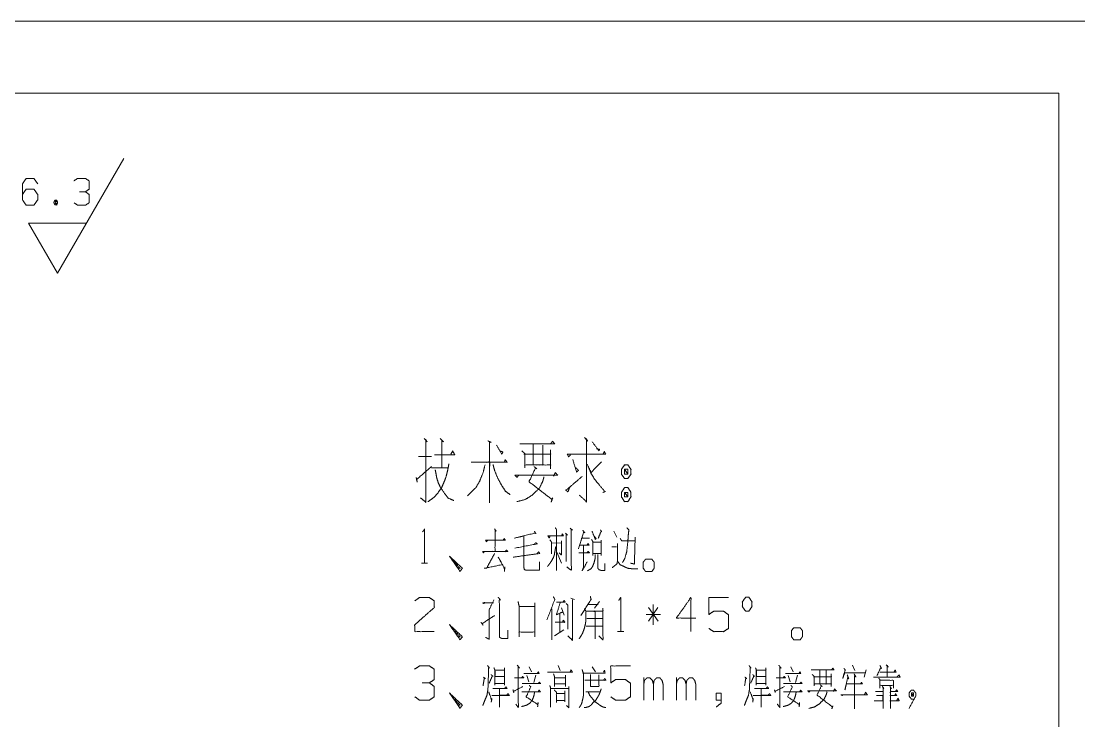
# Model space of a CAD drawing. Header units: millimetres. Extents: x 2210 to 79821, y -19430 to 2344.
# Drawn here: x 8378.2 to 8451.9, y 1741.1 to 1789.8 of the extents above; entities that cross this region are included whole.
import ezdxf

# ---------------------------------------------------------------- set-up
doc = ezdxf.new("R2010")
doc.units = ezdxf.units.MM
doc.layers.add('101', color=7, linetype='Continuous', true_color=0xffffff)

msp = doc.modelspace()

# ---------------------------------------------------------------- linework, layer by layer
at = {"layer": '101', "color": 133, "linetype": 'Continuous', "lineweight": 18}
for p, q in [((8455.501, 1789.822), (8035.501, 1789.822)), ((8450.501, 1784.822), (8060.501, 1784.822)), ((8450.501, 1497.822), (8450.501, 1784.822))]:
    msp.add_line(p, q, dxfattribs=at)
at = {"layer": '101', "color": 43, "linetype": 'Continuous', "lineweight": 18}
for p, q in [((8380.766, 1772.273), (8385.382, 1780.273)), ((8380.585, 1777.363), (8380.711, 1777.028)), ((8378.746, 1775.773), (8382.785, 1775.773)), ((8380.766, 1772.273), (8378.746, 1775.773))]:
    msp.add_line(p, q, dxfattribs=at)
at = {"layer": '101', "color": 72, "linetype": 'Continuous', "lineweight": 18}
for p, q in [((8405.904, 1759.532), (8406.806, 1759.532)), ((8406.806, 1758.745), (8407.946, 1758.745)), ((8416.477, 1754.545), (8416.619, 1754.395)), ((8416.141, 1754.195), (8416.283, 1754.045)), ((8416.195, 1754.095), (8416.195, 1752.22)), ((8419.51, 1754.32), (8419.722, 1753.92)), ((8415.187, 1753.495), (8415.859, 1753.52)), ((8419.369, 1753.245), (8419.687, 1753.245)), ((8415.541, 1752.87), (8415.859, 1752.095)), ((8406.117, 1752.095), (8406.541, 1752.095)), ((8416.513, 1749.657), (8416.76, 1749.582)), ((8417.729, 1749.232), (8418.418, 1749.232)), ((8418.506, 1749.432), (8418.171, 1748.957)), ((8422.246, 1747.807), (8422.246, 1749.232)), ((8415.187, 1748.932), (8415.187, 1746.757)), ((8415.753, 1748.557), (8415.753, 1747.282)), ((8415.876, 1748.982), (8416.053, 1748.482)), ((8422.759, 1748.532), (8421.751, 1748.532)), ((8422.582, 1749.007), (8421.928, 1748.057)), ((8421.928, 1749.007), (8422.6, 1748.057)), ((8417.623, 1748.257), (8418.718, 1748.257)), ((8415.381, 1747.032), (8416.035, 1747.457)), ((8417.587, 1747.707), (8418.701, 1747.707)), ((8419.775, 1747.332), (8420.2, 1747.332)), ((8413.618, 1744.895), (8413.777, 1744.545)), ((8415.629, 1744.97), (8415.77, 1744.62)), ((8417.994, 1744.895), (8418.224, 1744.545)), ((8431.829, 1744.895), (8431.988, 1744.545)), ((8436.135, 1744.995), (8436.294, 1744.62)), ((8413.441, 1744.27), (8413.582, 1743.845)), ((8414.077, 1744.295), (8413.936, 1743.795)), ((8415.435, 1744.12), (8416.141, 1744.12)), ((8416.141, 1744.295), (8416.141, 1743.52)), ((8421.592, 1742.57), (8421.592, 1744.145)), ((8423.869, 1742.57), (8423.869, 1744.145)), ((8431.653, 1744.27), (8431.794, 1743.845)), ((8432.289, 1744.295), (8432.148, 1743.795)), ((8437.089, 1744.67), (8436.93, 1744.17)), ((8415.134, 1743.37), (8416.371, 1743.37)), ((8415.381, 1743.695), (8416.177, 1743.695)), ((8415.505, 1743.02), (8416.053, 1743.02)), ((8416.089, 1743.22), (8416.089, 1742.445)), ((8417.57, 1743.145), (8418.577, 1743.145)), ((8415.505, 1742.545), (8416.053, 1742.545))]:
    msp.add_line(p, q, dxfattribs=at)
at = {"layer": '101', "color": 43, "linetype": 'Continuous', "lineweight": 18}
for points, knots in [([(8378.334, 1777.756), (8378.584, 1778.13), (8379.127, 1778.13), (8379.391, 1777.756), (8379.391, 1777.382), (8379.127, 1777.008), (8378.584, 1777.008), (8378.334, 1777.382), (8378.334, 1778.504), (8378.584, 1778.878), (8379.127, 1778.878), (8379.391, 1778.504)], [0, 0, 0.076963, 0.169763, 0.248074, 0.312018, 0.39033, 0.48313, 0.560092, 0.751926, 0.828889, 0.921689, 1, 1]), ([(8382.712, 1777.953), (8382.976, 1778.13), (8382.976, 1778.701), (8382.712, 1778.878), (8382.169, 1778.878), (8381.905, 1778.701)], [0, 0, 0.153872, 0.429849, 0.583721, 0.846128, 1, 1]), ([(8381.919, 1777.186), (8382.169, 1777.008), (8382.712, 1777.008), (8382.976, 1777.186), (8382.976, 1777.756), (8382.712, 1777.953), (8382.308, 1777.953)], [0, 0, 0.12412, 0.343693, 0.472448, 0.703377, 0.836727, 1, 1]), ([(8380.585, 1777.028), (8380.711, 1777.028), (8380.78, 1777.205), (8380.711, 1777.363), (8380.585, 1777.363), (8380.516, 1777.205), (8380.585, 1777.028), (8380.711, 1777.363)], [0, 0, 0.093983, 0.236792, 0.365957, 0.45994, 0.589105, 0.731914, 1, 1])]:
    msp.add_open_spline(points, degree=1, knots=knots, dxfattribs=at)
at = {"layer": '101', "color": 72, "linetype": 'Continuous', "lineweight": 18}
for points, knots in [([(8406.302, 1760.77), (8406.514, 1760.545), (8406.408, 1760.695), (8406.408, 1756.345), (8406.037, 1756.645)], [0, 0, 0.058118, 0.092648, 0.910296, 1, 1]), ([(8407.416, 1760.77), (8407.654, 1760.545), (8407.522, 1760.62), (8407.522, 1758.782)], [0, 0, 0.141502, 0.20722, 1, 1]), ([(8410.724, 1760.62), (8410.963, 1760.507), (8410.857, 1760.545), (8410.857, 1756.307), (8410.857, 1759.12), (8409.584, 1759.12), (8412.076, 1759.12), (8411.944, 1759.307), (8411.891, 1759.12)], [0, 0, 0.022712, 0.032395, 0.397208, 0.639342, 0.748903, 0.963458, 0.983227, 1, 1]), ([(8411.334, 1760.32), (8411.705, 1759.682), (8411.785, 1759.832), (8411.599, 1759.907)], [0, 0, 0.666016, 0.81929, 1, 1]), ([(8412.972, 1760.395), (8415.385, 1760.395), (8415.252, 1760.582), (8415.093, 1760.395)], [0, 0, 0.835358, 0.91487, 1, 1]), ([(8413.105, 1759.907), (8413.317, 1759.72), (8413.317, 1758.745), (8413.317, 1758.932), (8415.093, 1758.932), (8415.093, 1758.67), (8415.093, 1759.982), (8415.093, 1759.682), (8413.238, 1759.682), (8413.9, 1759.682), (8413.9, 1760.357), (8413.9, 1758.932), (8414.563, 1758.932), (8414.563, 1760.32)], [0, 0, 0.024062, 0.106928, 0.122864, 0.273837, 0.296149, 0.4077, 0.433197, 0.590931, 0.647265, 0.704633, 0.825745, 0.882075, 1, 1]), ([(8417.474, 1760.845), (8417.686, 1760.582), (8417.607, 1760.732), (8417.607, 1756.382), (8417.103, 1756.832)], [0, 0, 0.060995, 0.091683, 0.877919, 1, 1]), ([(8418.004, 1760.545), (8418.482, 1759.907), (8418.508, 1760.02), (8418.296, 1760.057)], [0, 0, 0.706417, 0.808952, 1, 1]), ([(8407.018, 1759.645), (8408.423, 1759.645), (8408.291, 1759.907), (8408.158, 1759.682)], [0, 0, 0.716786, 0.866795, 1, 1]), ([(8416.493, 1759.645), (8416.361, 1759.495), (8416.281, 1759.682), (8418.932, 1759.682), (8418.853, 1759.87), (8418.747, 1759.682)], [0, 0, 0.057617, 0.116242, 0.879371, 0.937997, 1, 1]), ([(8405.745, 1758.07), (8405.825, 1757.732), (8405.772, 1757.92), (8406.806, 1758.82)], [0, 0, 0.181318, 0.283205, 1, 1]), ([(8408.025, 1759.007), (8407.919, 1758.482), (8407.813, 1758.07), (8407.681, 1757.732), (8407.522, 1757.357), (8407.257, 1756.982), (8406.991, 1756.682), (8406.567, 1756.382)], [0, 0, 0.172181, 0.309102, 0.425674, 0.556629, 0.704264, 0.832974, 1, 1]), ([(8410.539, 1758.932), (8410.406, 1758.407), (8410.168, 1757.807), (8409.902, 1757.357), (8409.319, 1756.795)], [0, 0, 0.214896, 0.471147, 0.678431, 1, 1]), ([(8411.095, 1758.97), (8411.202, 1758.557), (8411.414, 1758.032), (8411.679, 1757.545), (8411.97, 1757.095), (8412.289, 1756.87)], [0, 0, 0.172231, 0.401198, 0.625593, 0.842438, 1, 1]), ([(8413.953, 1758.82), (8414.139, 1758.67), (8414.059, 1758.745), (8413.609, 1757.77), (8415.199, 1756.532), (8415.252, 1756.645), (8415.146, 1756.345)], [0, 0, 0.061501, 0.089671, 0.366514, 0.885947, 0.917995, 1, 1]), ([(8416.652, 1759.307), (8416.917, 1758.445), (8417.05, 1758.557), (8416.864, 1758.745)], [0, 0, 0.673366, 0.803128, 1, 1]), ([(8418.641, 1759.157), (8417.925, 1758.407), (8417.66, 1758.97), (8417.925, 1758.332), (8418.163, 1757.957), (8418.429, 1757.62), (8418.879, 1757.095), (8418.932, 1757.095), (8418.747, 1757.02)], [0, 0, 0.248762, 0.397963, 0.563618, 0.670264, 0.773235, 0.93925, 0.951976, 1, 1]), ([(8420.491, 1758.932), (8420.253, 1758.932), (8420.04, 1758.632), (8420.04, 1758.295), (8420.253, 1757.995), (8420.491, 1757.995), (8420.703, 1758.295), (8420.703, 1758.632), (8420.491, 1758.932)], [0, 0, 0.091011, 0.23115, 0.35987, 0.500009, 0.59102, 0.73115, 0.85987, 1, 1]), ([(8407.071, 1758.595), (8407.124, 1758.332), (8407.177, 1758.032), (8407.283, 1757.695), (8407.442, 1757.357), (8407.946, 1756.645), (8408.37, 1756.457)], [0, 0, 0.101602, 0.217193, 0.351409, 0.492973, 0.824035, 1, 1]), ([(8412.893, 1758.22), (8412.76, 1758.07), (8412.628, 1758.22), (8415.597, 1758.22), (8415.438, 1758.407), (8415.306, 1758.145)], [0, 0, 0.051201, 0.102396, 0.86189, 0.924783, 1, 1]), ([(8414.643, 1758.107), (8414.563, 1757.807), (8414.325, 1757.32), (8413.821, 1756.832), (8413.344, 1756.532), (8412.76, 1756.382)], [0, 0, 0.114106, 0.313638, 0.571352, 0.778587, 1, 1]), ([(8416.44, 1757.395), (8416.308, 1757.057), (8416.175, 1757.17), (8417.315, 1758.145)], [0, 0, 0.178053, 0.26342, 1, 1]), ([(8420.253, 1758.295), (8420.491, 1758.295), (8420.253, 1758.632), (8420.253, 1758.295)], [0, 0, 0.241169, 0.658908, 1, 1]), ([(8420.491, 1758.295), (8420.491, 1758.632), (8420.253, 1758.632)], [0, 0, 0.585806, 1, 1]), ([(8420.703, 1757.02), (8420.491, 1757.357), (8420.253, 1757.357), (8420.04, 1757.02), (8420.04, 1756.72), (8420.253, 1756.382), (8420.491, 1756.382), (8420.703, 1756.72), (8420.703, 1757.02)], [0, 0, 0.149192, 0.238507, 0.387707, 0.5, 0.6492, 0.738515, 0.887707, 1, 1]), ([(8420.253, 1757.02), (8420.253, 1756.72), (8420.491, 1756.72)], [0, 0, 0.556988, 1, 1]), ([(8420.491, 1757.02), (8420.253, 1757.02), (8420.491, 1756.72), (8420.491, 1757.02)], [0, 0, 0.258816, 0.674596, 1, 1]), ([(8406.187, 1754.27), (8406.329, 1754.47), (8406.329, 1752.095)], [0, 0, 0.093489, 1, 1]), ([(8411.2, 1754.495), (8411.323, 1754.32), (8411.235, 1754.395), (8411.235, 1752.92), (8410.369, 1752.92), (8412.119, 1752.92), (8412.03, 1753.02), (8411.924, 1752.895)], [0, 0, 0.045422, 0.069991, 0.382592, 0.566136, 0.936976, 0.965261, 1, 1]), ([(8415.435, 1754.57), (8415.505, 1754.445), (8415.505, 1751.595)], [0, 0, 0.047969, 1, 1]), ([(8416.548, 1754.445), (8416.548, 1751.595), (8416.23, 1751.845)], [0, 0, 0.875674, 1, 1]), ([(8417.34, 1754.395), (8417.481, 1754.22), (8417.411, 1754.295), (8417.039, 1753.095), (8417.287, 1753.845), (8417.817, 1753.845)], [0, 0, 0.077467, 0.112955, 0.545473, 0.817419, 1, 1]), ([(8418.577, 1754.42), (8418.665, 1754.27), (8418.63, 1754.345), (8418.418, 1753.82)], [0, 0, 0.211467, 0.312196, 1, 1]), ([(8420.412, 1754.57), (8420.553, 1754.42), (8420.518, 1754.07), (8420.482, 1753.595), (8420.412, 1752.92), (8420.27, 1752.42), (8420.111, 1752.145)], [0, 0, 0.080831, 0.21877, 0.405547, 0.671677, 0.875431, 1, 1]), ([(8410.723, 1753.695), (8410.634, 1753.595), (8410.581, 1753.695), (8411.96, 1753.695), (8411.871, 1753.82), (8411.801, 1753.695)], [0, 0, 0.069441, 0.128338, 0.845637, 0.925275, 1, 1]), ([(8413.989, 1754.32), (8414.077, 1754.145), (8414.024, 1754.195), (8412.592, 1753.845), (8413.246, 1753.995), (8413.246, 1751.795), (8413.282, 1751.645), (8413.37, 1751.62), (8414.325, 1751.62), (8414.325, 1752.195)], [0, 0, 0.030685, 0.042094, 0.272768, 0.377784, 0.722121, 0.746242, 0.760612, 0.910004, 1, 1]), ([(8415.063, 1753.97), (8415.01, 1753.845), (8414.922, 1753.995), (8416, 1753.995), (8415.929, 1754.145), (8415.876, 1753.995)], [0, 0, 0.079259, 0.180902, 0.810328, 0.907126, 1, 1]), ([(8415.063, 1753.72), (8415.169, 1753.57), (8415.169, 1752.745)], [0, 0, 0.182116, 1, 1]), ([(8415.859, 1753.645), (8415.859, 1752.67), (8415.7, 1752.82)], [0, 0, 0.816829, 1, 1]), ([(8417.958, 1753.745), (8418.047, 1753.595), (8418.047, 1752.645), (8418.047, 1752.77), (8418.63, 1752.77), (8418.63, 1752.645), (8418.63, 1753.695), (8418.63, 1753.57), (8418.029, 1753.57)], [0, 0, 0.046631, 0.301095, 0.334581, 0.490817, 0.524304, 0.805555, 0.839035, 1, 1]), ([(8417.994, 1754.32), (8418.224, 1753.745), (8418.277, 1753.82), (8418.135, 1753.995)], [0, 0, 0.661524, 0.759631, 1, 1]), ([(8419.952, 1753.82), (8420.058, 1753.645), (8420.977, 1753.645)], [0, 0, 0.182091, 1, 1]), ([(8420.995, 1753.92), (8420.942, 1752.045), (8420.677, 1752.095)], [0, 0, 0.874254, 1, 1]), ([(8410.493, 1752.895), (8410.422, 1752.82), (8410.369, 1752.92)], [0, 0, 0.476637, 1, 1]), ([(8412.61, 1753.145), (8414.183, 1753.445), (8414.077, 1753.52), (8413.953, 1753.395)], [0, 0, 0.839681, 0.90778, 1, 1]), ([(8415.47, 1753.27), (8415.399, 1752.895), (8415.364, 1752.67), (8415.293, 1752.47), (8415.116, 1752.17), (8415.028, 1752.045), (8414.887, 1751.87)], [0, 0, 0.24655, 0.393704, 0.530764, 0.755722, 0.854644, 1, 1]), ([(8417.075, 1752.82), (8417.817, 1752.82), (8417.711, 1752.92), (8417.623, 1752.795)], [0, 0, 0.71297, 0.852965, 1, 1]), ([(8417.163, 1753.345), (8417.799, 1753.345), (8417.711, 1753.47), (8417.64, 1753.345)], [0, 0, 0.682009, 0.846089, 1, 1]), ([(8417.393, 1753.32), (8417.393, 1751.795), (8417.304, 1751.57), (8417.658, 1752.195)], [0, 0, 0.613739, 0.711021, 1, 1]), ([(8419.758, 1753.47), (8419.758, 1752.22), (8419.74, 1752.07), (8419.599, 1751.945), (8419.404, 1751.795)], [0, 0, 0.681074, 0.763374, 0.866199, 1, 1]), ([(8408.199, 1752.37), (8408.8, 1751.745), (8408.658, 1751.745), (8408.057, 1752.595), (8408.8, 1751.52), (8408.959, 1751.745), (8408.057, 1752.595)], [0, 0, 0.178026, 0.207064, 0.420797, 0.689032, 0.745609, 1, 1]), ([(8411.2, 1752.77), (8410.652, 1751.745), (8410.493, 1751.745), (8411.748, 1751.995), (8411.465, 1752.52), (8411.907, 1751.695), (8411.924, 1751.845), (8411.889, 1751.52)], [0, 0, 0.252058, 0.286557, 0.564061, 0.693383, 0.896347, 0.929102, 1, 1]), ([(8412.504, 1752.52), (8414.342, 1752.77), (8414.272, 1752.895), (8414.166, 1752.77)], [0, 0, 0.857805, 0.924206, 1, 1]), ([(8418.206, 1752.695), (8418.206, 1752.42), (8418.135, 1752.145), (8418.029, 1751.87), (8417.905, 1751.695), (8417.676, 1751.57)], [0, 0, 0.206834, 0.420393, 0.64207, 0.803267, 1, 1]), ([(8418.4, 1752.695), (8418.4, 1751.745), (8418.471, 1751.645), (8418.612, 1751.595), (8418.878, 1751.595), (8418.878, 1752.07)], [0, 0, 0.48405, 0.546451, 0.622883, 0.75797, 1, 1]), ([(8419.811, 1752.195), (8419.934, 1751.995), (8420.111, 1751.92), (8420.306, 1751.82), (8420.482, 1751.745), (8420.677, 1751.72), (8420.924, 1751.695), (8421.172, 1751.695)], [0, 0, 0.153705, 0.279215, 0.422091, 0.547596, 0.675718, 0.838257, 1, 1]), ([(8421.557, 1751.745), (8421.557, 1752.17), (8421.716, 1752.37), (8422.158, 1752.37), (8422.317, 1752.17), (8422.317, 1751.745), (8422.158, 1751.52), (8421.716, 1751.52), (8421.557, 1751.745)], [0, 0, 0.15201, 0.243408, 0.401443, 0.492842, 0.644852, 0.743408, 0.901443, 1, 1]), ([(8405.657, 1749.482), (8405.975, 1749.707), (8406.664, 1749.707), (8407, 1749.482), (8407, 1749.007), (8405.639, 1747.807), (8405.657, 1747.332), (8407, 1747.332)], [0, 0, 0.069688, 0.192972, 0.265272, 0.350227, 0.67474, 0.759754, 1, 1]), ([(8410.51, 1749.382), (8410.475, 1749.282), (8410.387, 1749.332), (8411.129, 1749.332)], [0, 0, 0.111652, 0.218549, 1, 1]), ([(8411.164, 1749.557), (8410.829, 1748.857), (8410.829, 1746.807), (8410.581, 1746.932)], [0, 0, 0.250151, 0.910671, 1, 1]), ([(8411.447, 1749.732), (8411.624, 1749.532), (8411.536, 1749.582), (8411.536, 1747.057), (8411.553, 1746.932), (8411.712, 1746.857), (8412.119, 1746.857), (8412.119, 1747.432)], [0, 0, 0.063894, 0.088205, 0.6927, 0.722922, 0.765026, 0.862345, 1, 1]), ([(8412.84, 1749.432), (8412.911, 1749.107), (8412.911, 1746.982), (8412.911, 1747.307), (8414.006, 1747.307), (8414.006, 1746.982), (8414.006, 1749.332), (8414.006, 1749.082), (8412.928, 1749.082)], [0, 0, 0.0422, 0.311813, 0.353049, 0.49209, 0.533325, 0.831486, 0.863204, 1, 1]), ([(8414.851, 1748.157), (8415.399, 1749.582), (8415.311, 1749.732), (8415.293, 1749.757)], [0, 0, 0.881768, 0.982305, 1, 1]), ([(8415.77, 1749.332), (8415.505, 1748.507), (8415.965, 1748.707)], [0, 0, 0.633567, 1, 1]), ([(8415.523, 1749.382), (8416.124, 1749.382), (8416.053, 1749.507), (8415.965, 1749.382)], [0, 0, 0.66949, 0.829485, 1, 1]), ([(8416.195, 1749.282), (8416.301, 1749.182), (8416.301, 1747.507)], [0, 0, 0.080046, 1, 1]), ([(8416.636, 1749.582), (8416.636, 1746.732), (8416.301, 1747.032)], [0, 0, 0.863559, 1, 1]), ([(8417.87, 1749.782), (8417.923, 1749.582), (8417.216, 1748.457)], [0, 0, 0.134735, 1, 1]), ([(8419.846, 1749.507), (8419.987, 1749.707), (8419.987, 1747.332)], [0, 0, 0.093497, 1, 1]), ([(8425.212, 1748.282), (8423.869, 1748.282), (8424.876, 1749.707), (8424.876, 1747.332)], [0, 0, 0.245868, 0.565295, 1, 1]), ([(8426.128, 1747.557), (8426.463, 1747.332), (8427.153, 1747.332), (8427.489, 1747.557), (8427.489, 1748.507), (8427.153, 1748.757), (8426.463, 1748.757), (8426.128, 1748.532), (8426.128, 1749.707), (8427.489, 1749.707)], [0, 0, 0.062231, 0.168346, 0.230572, 0.376815, 0.441263, 0.547378, 0.609609, 0.790489, 1, 1]), ([(8428.687, 1748.757), (8428.917, 1748.757), (8429.129, 1749.082), (8429.129, 1749.407), (8428.917, 1749.732), (8428.687, 1749.732), (8428.457, 1749.407), (8428.457, 1749.082), (8428.687, 1748.757)], [0, 0, 0.085681, 0.230394, 0.351585, 0.496291, 0.581973, 0.730387, 0.851579, 1, 1]), ([(8417.446, 1748.932), (8417.57, 1748.757), (8417.57, 1748.257), (8417.552, 1748.032), (8417.534, 1747.882), (8417.481, 1747.657), (8417.411, 1747.432), (8417.322, 1747.207), (8417.234, 1747.057), (8417.092, 1746.832)], [0, 0, 0.095695, 0.318944, 0.419716, 0.487155, 0.590371, 0.695675, 0.80361, 0.88134, 1, 1]), ([(8417.587, 1748.757), (8418.754, 1748.757), (8418.754, 1748.957), (8418.754, 1746.757), (8418.471, 1747.032)], [0, 0, 0.294508, 0.345002, 0.900412, 1, 1]), ([(8418.118, 1748.732), (8418.206, 1748.757), (8418.206, 1746.832)], [0, 0, 0.045523, 1, 1]), ([(8408.199, 1747.607), (8408.8, 1746.982), (8408.658, 1746.982), (8408.057, 1747.832), (8408.8, 1746.757), (8408.959, 1746.982), (8408.057, 1747.832)], [0, 0, 0.178026, 0.207064, 0.420797, 0.689032, 0.745609, 1, 1]), ([(8410.263, 1747.982), (8410.404, 1747.782), (8410.334, 1747.882), (8411.2, 1748.457)], [0, 0, 0.174102, 0.261144, 1, 1]), ([(8415.435, 1747.982), (8416.106, 1747.982), (8416, 1748.132), (8415.929, 1747.982)], [0, 0, 0.657711, 0.837607, 1, 1]), ([(8431.879, 1746.982), (8431.879, 1747.407), (8432.038, 1747.607), (8432.48, 1747.607), (8432.639, 1747.407), (8432.639, 1746.982), (8432.48, 1746.757), (8432.038, 1746.757), (8431.879, 1746.982)], [0, 0, 0.152008, 0.243396, 0.401444, 0.492841, 0.64485, 0.743405, 0.901453, 1, 1]), ([(8406.664, 1743.77), (8407, 1743.995), (8407, 1744.72), (8406.664, 1744.945), (8405.975, 1744.945), (8405.639, 1744.72)], [0, 0, 0.153882, 0.429856, 0.583738, 0.846131, 1, 1]), ([(8410.723, 1744.97), (8410.846, 1744.795), (8410.793, 1744.87), (8410.74, 1743.295), (8410.669, 1742.895), (8410.51, 1742.52), (8410.387, 1742.195)], [0, 0, 0.070416, 0.100595, 0.618417, 0.751887, 0.885737, 1, 1]), ([(8411.164, 1744.82), (8411.217, 1744.67), (8411.217, 1743.62), (8411.217, 1743.72), (8411.889, 1743.72), (8411.889, 1743.62), (8411.889, 1744.82), (8411.889, 1744.645), (8411.235, 1744.645), (8411.235, 1744.22), (8411.871, 1744.22)], [0, 0, 0.030769, 0.233823, 0.253162, 0.383044, 0.402383, 0.634446, 0.668287, 0.794756, 0.876945, 1, 1]), ([(8412.787, 1744.995), (8412.946, 1744.795), (8412.858, 1744.87), (8412.858, 1742.045), (8412.681, 1742.295)], [0, 0, 0.072955, 0.106044, 0.912586, 1, 1]), ([(8419.298, 1742.795), (8419.634, 1742.57), (8420.323, 1742.57), (8420.659, 1742.795), (8420.659, 1743.745), (8420.323, 1743.995), (8419.634, 1743.995), (8419.298, 1743.77), (8419.298, 1744.945), (8420.659, 1744.945)], [0, 0, 0.062227, 0.168343, 0.23057, 0.376816, 0.441266, 0.547382, 0.609609, 0.790491, 1, 1]), ([(8428.934, 1744.97), (8429.058, 1744.795), (8429.005, 1744.87), (8428.952, 1743.295), (8428.881, 1742.895), (8428.722, 1742.52), (8428.598, 1742.195)], [0, 0, 0.070422, 0.100609, 0.618423, 0.751891, 0.885739, 1, 1]), ([(8429.376, 1744.82), (8429.429, 1744.67), (8429.429, 1743.62), (8429.429, 1743.72), (8430.101, 1743.72), (8430.101, 1743.62), (8430.101, 1744.82), (8430.101, 1744.645), (8429.447, 1744.645), (8429.447, 1744.22), (8430.083, 1744.22)], [0, 0, 0.030766, 0.233821, 0.25316, 0.38305, 0.40239, 0.634453, 0.668294, 0.794763, 0.876953, 1, 1]), ([(8430.999, 1744.995), (8431.158, 1744.795), (8431.069, 1744.87), (8431.069, 1742.045), (8430.893, 1742.295)], [0, 0, 0.072962, 0.10605, 0.912587, 1, 1]), ([(8438.04, 1744.97), (8438.146, 1744.77), (8438.111, 1744.87), (8437.828, 1744.27)], [0, 0, 0.227329, 0.333849, 1, 1]), ([(8438.482, 1745.02), (8438.623, 1744.87), (8438.553, 1744.97), (8438.553, 1744.22)], [0, 0, 0.191124, 0.304673, 1, 1]), ([(8410.422, 1744.17), (8410.563, 1744.07), (8410.493, 1744.12), (8410.404, 1743.57)], [0, 0, 0.21204, 0.31808, 1, 1]), ([(8410.97, 1744.345), (8411.094, 1744.22), (8411.058, 1744.27), (8410.829, 1743.745)], [0, 0, 0.217081, 0.292659, 1, 1]), ([(8412.592, 1744.12), (8413.246, 1744.12), (8413.158, 1744.22), (8413.087, 1744.12)], [0, 0, 0.718726, 0.865406, 1, 1]), ([(8413.246, 1744.42), (8414.307, 1744.42), (8414.254, 1744.545), (8414.183, 1744.42)], [0, 0, 0.791484, 0.892824, 1, 1]), ([(8414.887, 1744.52), (8416.619, 1744.52), (8416.53, 1744.67), (8416.46, 1744.52)], [0, 0, 0.835944, 0.91997, 1, 1]), ([(8415.311, 1744.395), (8415.381, 1744.195), (8415.381, 1743.52)], [0, 0, 0.239101, 1, 1]), ([(8417.393, 1744.445), (8417.393, 1742.895), (8417.375, 1742.77), (8417.287, 1742.395), (8417.216, 1742.22), (8417.092, 1742.045)], [0, 0, 0.628912, 0.680132, 0.836459, 0.913039, 1, 1]), ([(8417.304, 1744.695), (8417.375, 1744.445), (8418.895, 1744.445), (8418.86, 1744.645), (8418.789, 1744.52)], [0, 0, 0.122175, 0.836955, 0.932464, 1, 1]), ([(8417.888, 1744.345), (8417.888, 1743.52), (8418.471, 1743.52), (8418.471, 1744.32)], [0, 0, 0.373599, 0.637718, 1, 1]), ([(8421.592, 1743.67), (8421.645, 1743.945), (8421.822, 1744.12), (8422.016, 1744.12), (8422.193, 1743.945), (8422.264, 1743.67), (8422.264, 1742.57)], [0, 0, 0.118877, 0.224461, 0.306989, 0.41256, 0.533084, 1, 1]), ([(8422.264, 1743.67), (8422.317, 1743.945), (8422.494, 1744.12), (8422.706, 1744.12), (8422.865, 1743.945), (8422.936, 1743.67), (8422.936, 1742.57)], [0, 0, 0.118606, 0.223933, 0.313763, 0.413917, 0.534162, 1, 1]), ([(8423.869, 1743.67), (8423.922, 1743.945), (8424.099, 1744.12), (8424.293, 1744.12), (8424.47, 1743.945), (8424.54, 1743.67), (8424.54, 1742.57)], [0, 0, 0.11888, 0.224451, 0.306978, 0.412562, 0.533085, 1, 1]), ([(8424.54, 1743.67), (8424.593, 1743.945), (8424.77, 1744.12), (8424.982, 1744.12), (8425.141, 1743.945), (8425.212, 1743.67), (8425.212, 1742.57)], [0, 0, 0.118608, 0.223937, 0.313751, 0.413906, 0.534154, 1, 1]), ([(8428.634, 1744.17), (8428.775, 1744.07), (8428.704, 1744.12), (8428.616, 1743.57)], [0, 0, 0.212016, 0.318024, 1, 1]), ([(8429.182, 1744.345), (8429.305, 1744.22), (8429.27, 1744.27), (8429.04, 1743.745)], [0, 0, 0.217081, 0.292659, 1, 1]), ([(8430.804, 1744.12), (8431.458, 1744.12), (8431.37, 1744.22), (8431.299, 1744.12)], [0, 0, 0.718748, 0.865402, 1, 1]), ([(8431.458, 1744.42), (8432.519, 1744.42), (8432.466, 1744.545), (8432.395, 1744.42)], [0, 0, 0.79149, 0.892828, 1, 1]), ([(8433.24, 1744.67), (8434.848, 1744.67), (8434.76, 1744.795), (8434.654, 1744.67)], [0, 0, 0.835359, 0.914868, 1, 1]), ([(8433.328, 1744.345), (8433.47, 1744.22), (8433.47, 1743.57), (8433.47, 1743.695), (8434.654, 1743.695), (8434.654, 1743.52), (8434.654, 1744.395), (8434.654, 1744.195), (8433.417, 1744.195), (8433.858, 1744.195), (8433.858, 1744.645), (8433.858, 1743.695), (8434.3, 1743.695), (8434.3, 1744.62)], [0, 0, 0.024059, 0.106926, 0.122864, 0.273836, 0.296148, 0.4077, 0.433195, 0.590929, 0.647265, 0.704634, 0.825746, 0.882076, 1, 1]), ([(8435.534, 1744.77), (8435.622, 1744.67), (8435.446, 1744.07), (8435.587, 1744.47), (8437.001, 1744.47)], [0, 0, 0.051388, 0.292221, 0.45558, 1, 1]), ([(8435.764, 1744.32), (8435.87, 1744.045), (8435.799, 1744.17), (8435.605, 1743.295), (8435.693, 1743.695), (8436.824, 1743.695), (8436.753, 1743.82), (8436.7, 1743.695)], [0, 0, 0.09342, 0.138936, 0.423044, 0.552892, 0.911445, 0.956967, 1, 1]), ([(8436.241, 1744.395), (8436.365, 1744.17), (8436.276, 1744.27), (8436.276, 1741.97)], [0, 0, 0.095442, 0.145044, 1, 1]), ([(8437.581, 1744.17), (8439.436, 1744.17), (8439.366, 1744.32), (8439.242, 1744.195)], [0, 0, 0.844505, 0.919966, 1, 1]), ([(8437.952, 1744.095), (8438.04, 1743.995), (8438.04, 1743.395), (8438.04, 1743.595), (8438.977, 1743.595), (8438.977, 1743.395), (8438.977, 1743.945), (8438.022, 1743.945)], [0, 0, 0.037336, 0.205185, 0.261136, 0.523187, 0.579139, 0.732999, 1, 1]), ([(8438.022, 1744.52), (8439.154, 1744.52), (8439.101, 1744.67), (8439.03, 1744.545)], [0, 0, 0.788895, 0.899855, 1, 1]), ([(8405.657, 1742.795), (8405.975, 1742.57), (8406.664, 1742.57), (8407, 1742.795), (8407, 1743.52), (8406.664, 1743.77), (8406.152, 1743.77)], [0, 0, 0.124113, 0.343679, 0.472445, 0.703376, 0.836741, 1, 1]), ([(8411.005, 1742.895), (8412.225, 1742.895), (8412.136, 1743.02), (8412.048, 1742.92), (8411.553, 1742.92), (8411.553, 1743.395), (8411.553, 1742.07)], [0, 0, 0.320856, 0.361126, 0.396236, 0.526438, 0.651403, 1, 1]), ([(8411.094, 1743.37), (8412.083, 1743.37), (8411.995, 1743.495), (8411.907, 1743.395)], [0, 0, 0.775505, 0.89545, 1, 1]), ([(8412.486, 1743.295), (8412.539, 1743.095), (8412.522, 1743.17), (8413.176, 1743.52)], [0, 0, 0.201721, 0.276834, 1, 1]), ([(8413.123, 1743.72), (8414.413, 1743.72), (8414.325, 1743.82), (8414.236, 1743.72)], [0, 0, 0.828595, 0.914289, 1, 1]), ([(8413.618, 1743.595), (8413.724, 1743.495), (8413.406, 1742.795), (8414.201, 1742.27), (8414.236, 1742.395), (8414.201, 1742.095)], [0, 0, 0.063383, 0.397743, 0.812159, 0.868645, 1, 1]), ([(8415.046, 1743.595), (8415.099, 1743.445), (8415.099, 1742.07)], [0, 0, 0.103705, 1, 1]), ([(8416.371, 1743.52), (8416.371, 1742.045), (8416.212, 1742.195)], [0, 0, 0.870898, 1, 1]), ([(8418.63, 1743.345), (8418.542, 1743.095), (8418.471, 1742.92), (8418.365, 1742.745), (8418.241, 1742.545), (8418.082, 1742.42), (8417.923, 1742.22), (8417.782, 1742.12), (8417.623, 1742.07), (8417.446, 1742.045)], [0, 0, 0.141787, 0.242724, 0.352146, 0.477915, 0.586087, 0.722749, 0.815376, 0.90455, 1, 1]), ([(8417.499, 1743.945), (8418.966, 1743.945), (8418.878, 1744.07), (8418.789, 1743.945)], [0, 0, 0.827332, 0.913666, 1, 1]), ([(8429.217, 1742.895), (8430.437, 1742.895), (8430.348, 1743.02), (8430.26, 1742.92), (8429.765, 1742.92), (8429.765, 1743.395), (8429.765, 1742.07)], [0, 0, 0.320856, 0.361126, 0.396236, 0.526438, 0.651403, 1, 1]), ([(8429.305, 1743.37), (8430.295, 1743.37), (8430.207, 1743.495), (8430.118, 1743.395)], [0, 0, 0.775488, 0.895431, 1, 1]), ([(8430.698, 1743.295), (8430.751, 1743.095), (8430.734, 1743.17), (8431.387, 1743.52)], [0, 0, 0.201719, 0.27684, 1, 1]), ([(8431.334, 1743.72), (8432.625, 1743.72), (8432.536, 1743.82), (8432.448, 1743.72)], [0, 0, 0.828595, 0.914307, 1, 1]), ([(8431.829, 1743.595), (8431.935, 1743.495), (8431.617, 1742.795), (8432.413, 1742.27), (8432.448, 1742.395), (8432.413, 1742.095)], [0, 0, 0.063382, 0.397742, 0.812164, 0.868648, 1, 1]), ([(8433.187, 1743.22), (8433.098, 1743.12), (8433.01, 1743.22), (8434.99, 1743.22), (8434.884, 1743.345), (8434.795, 1743.17)], [0, 0, 0.051196, 0.102402, 0.861894, 0.924782, 1, 1]), ([(8433.894, 1743.62), (8434.017, 1743.52), (8433.964, 1743.57), (8433.664, 1742.92), (8434.724, 1742.095), (8434.76, 1742.17), (8434.689, 1741.97)], [0, 0, 0.061505, 0.089686, 0.366517, 0.885946, 0.917997, 1, 1]), ([(8438.199, 1743.52), (8438.305, 1743.37), (8438.27, 1743.445), (8438.27, 1741.995)], [0, 0, 0.107006, 0.155302, 1, 1]), ([(8438.73, 1743.52), (8438.853, 1743.37), (8438.765, 1743.445), (8438.765, 1741.995), (8438.765, 1743.17), (8439.277, 1743.17), (8439.207, 1743.295), (8439.118, 1743.17)], [0, 0, 0.051924, 0.082879, 0.470101, 0.783884, 0.92077, 0.959124, 1, 1]), ([(8408.199, 1742.845), (8408.8, 1742.22), (8408.658, 1742.22), (8408.057, 1743.07), (8408.8, 1741.995), (8408.959, 1742.22), (8408.057, 1743.07)], [0, 0, 0.178026, 0.207064, 0.420797, 0.689032, 0.745609, 1, 1]), ([(8410.793, 1743.145), (8411.005, 1742.57), (8411.005, 1742.67), (8410.97, 1742.42)], [0, 0, 0.634871, 0.738464, 1, 1]), ([(8413.989, 1743.12), (8413.953, 1742.92), (8413.9, 1742.745), (8413.83, 1742.57), (8413.653, 1742.345), (8413.441, 1742.22), (8413.282, 1742.17), (8413.087, 1742.12)], [0, 0, 0.137733, 0.261739, 0.389763, 0.583803, 0.750757, 0.863849, 1, 1]), ([(8413.105, 1743.145), (8414.395, 1743.145), (8414.307, 1743.27), (8414.254, 1743.17)], [0, 0, 0.828928, 0.927277, 1, 1]), ([(8415.364, 1743.27), (8415.505, 1743.12), (8415.505, 1742.395)], [0, 0, 0.221405, 1, 1]), ([(8417.746, 1743.095), (8417.817, 1742.92), (8418.171, 1742.47), (8418.4, 1742.32), (8418.559, 1742.195), (8418.736, 1742.095), (8418.948, 1742.045)], [0, 0, 0.113786, 0.458783, 0.624216, 0.746187, 0.868611, 1, 1]), ([(8426.976, 1742.57), (8426.64, 1742.57), (8426.64, 1743.045), (8426.976, 1743.045), (8426.976, 1742.345), (8426.64, 1742.095)], [0, 0, 0.148243, 0.357933, 0.506176, 0.815191, 1, 1]), ([(8429.005, 1743.145), (8429.217, 1742.57), (8429.217, 1742.67), (8429.182, 1742.42)], [0, 0, 0.634876, 0.738467, 1, 1]), ([(8432.201, 1743.12), (8432.165, 1742.92), (8432.112, 1742.745), (8432.041, 1742.57), (8431.865, 1742.345), (8431.653, 1742.22), (8431.494, 1742.17), (8431.299, 1742.12)], [0, 0, 0.137734, 0.261749, 0.389763, 0.583803, 0.750783, 0.863849, 1, 1]), ([(8431.317, 1743.145), (8432.607, 1743.145), (8432.519, 1743.27), (8432.466, 1743.17)], [0, 0, 0.828928, 0.927277, 1, 1]), ([(8434.353, 1743.145), (8434.3, 1742.945), (8434.141, 1742.62), (8433.805, 1742.295), (8433.487, 1742.095), (8433.098, 1741.995)], [0, 0, 0.114109, 0.313654, 0.571368, 0.778584, 1, 1]), ([(8435.463, 1742.945), (8435.41, 1742.87), (8435.34, 1742.945), (8437.16, 1742.945), (8437.036, 1743.12), (8436.966, 1742.945)], [0, 0, 0.03798, 0.080593, 0.833344, 0.921962, 1, 1]), ([(8437.722, 1743.17), (8438.288, 1743.17), (8438.235, 1743.17), (8438.27, 1743.17), (8438.27, 1742.895), (8437.81, 1742.895), (8438.235, 1742.895), (8438.235, 1742.52), (8437.634, 1742.52)], [0, 0, 0.202817, 0.221822, 0.234497, 0.333111, 0.497902, 0.650019, 0.784493, 1, 1]), ([(8438.73, 1742.895), (8439.207, 1742.895), (8439.118, 1743.02), (8439.101, 1742.895)], [0, 0, 0.630795, 0.833126, 1, 1]), ([(8438.73, 1742.52), (8439.383, 1742.52), (8439.295, 1742.695), (8439.207, 1742.545)], [0, 0, 0.638551, 0.829997, 1, 1]), ([(8440.37, 1742.645), (8440.228, 1742.645), (8440.069, 1742.845), (8440.069, 1743.07), (8440.228, 1743.27), (8440.37, 1743.27), (8440.529, 1743.07), (8440.529, 1742.845), (8440.069, 1741.995)], [0, 0, 0.057341, 0.16098, 0.252232, 0.355877, 0.413219, 0.516864, 0.608116, 1, 1]), ([(8440.228, 1742.845), (8440.37, 1742.845), (8440.228, 1743.07), (8440.228, 1742.845)], [0, 0, 0.223671, 0.644056, 1, 1]), ([(8440.37, 1742.845), (8440.37, 1743.07), (8440.228, 1743.07)], [0, 0, 0.614104, 1, 1])]:
    msp.add_open_spline(points, degree=1, knots=knots, dxfattribs=at)

doc.saveas('drawing.dxf')
